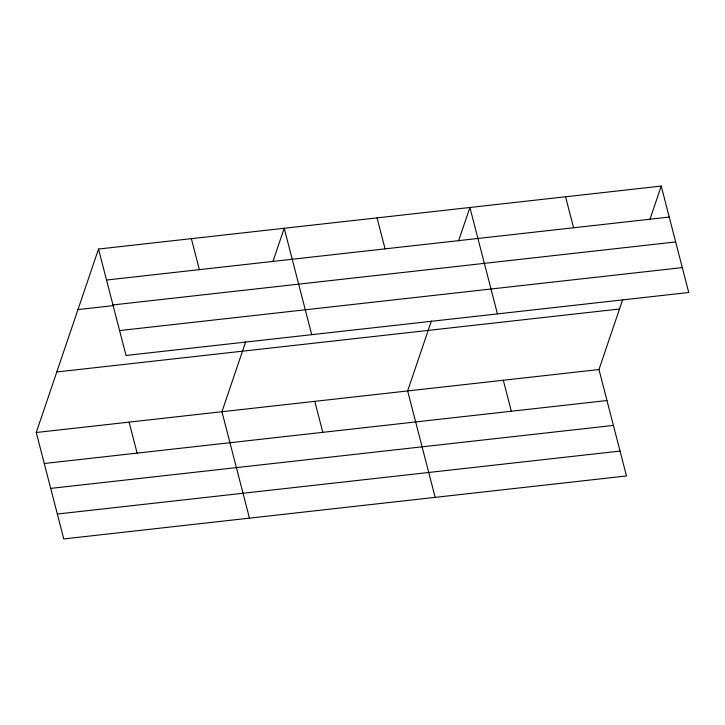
<?xml version="1.0" encoding="UTF-8"?>
<svg xmlns="http://www.w3.org/2000/svg" width="725" height="725" viewBox="0 0 725 725"><rect width="100%" height="100%" fill="white"/><g stroke="black" fill="none" stroke-linecap="round" stroke-linejoin="round"><path stroke-width="1.09" d="M622.684 299.642L598.968 369.542L626.482 475.953L63.773 538.929L36.25 432.508L98.518 249.047L661.227 186.071L688.75 292.492L126.032 355.458L98.518 249.047M245.666 341.828L221.95 411.728L249.463 518.148M272.872 261.671L284.209 228.266L311.732 334.678M431.366 321.048L407.64 390.956L435.163 497.368M458.572 240.89L469.909 207.486L497.432 313.898M649.89 219.476L661.227 186.071M106.53 280.031L669.248 217.065M112.964 304.926L675.682 241.951M77.965 309.584L113.762 305.578M119.598 330.564L682.316 267.597M56.795 371.97L619.513 308.995M36.25 432.508L598.968 369.542M44.261 463.502L606.979 400.535M50.705 488.396L613.413 425.421M57.329 514.034L620.047 451.068M565.563 196.774L573.584 227.768M503.304 380.244L511.315 411.238M377.054 217.872L385.075 248.865M314.795 401.342L322.806 432.336M191.364 238.652L199.375 269.646M129.095 422.122L137.116 453.116"/></g></svg>
